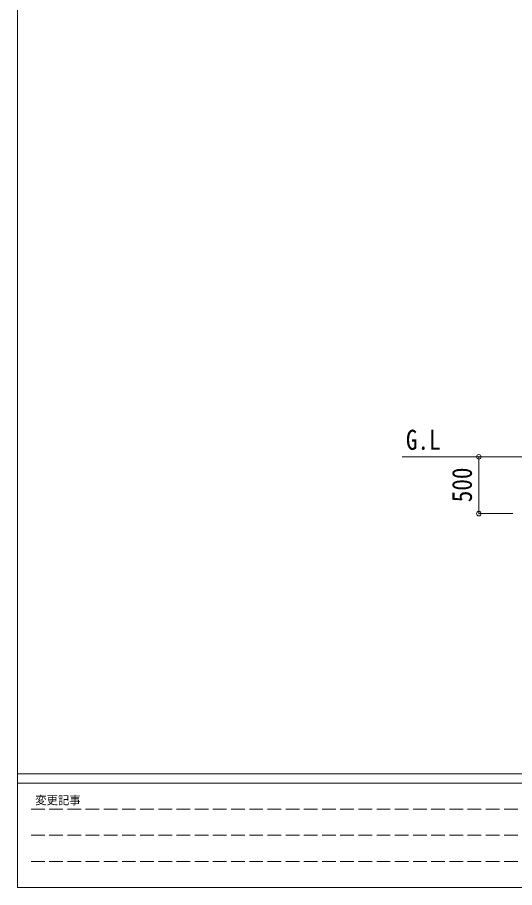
# Model space of a CAD drawing. Units: millimetres at full size, sheet at 1:40; details may follow other scales. Extents: x -11243 to 11243, y -7760 to 7760.
# Drawn here: x -11243 to -6870, y -7760 to -106 of the extents above; entities that cross this region are included whole.
import ezdxf
from ezdxf.enums import TextEntityAlignment as Align

# ---------------------------------------------------------------- set-up
doc = ezdxf.new("R2010")
doc.units = ezdxf.units.MM
doc.header["$LTSCALE"] = 40
doc.header["$PDMODE"] = 32
doc.header["$PDSIZE"] = 40
doc.linetypes.add('DASHED3', pattern=[4, 3, -1])
for name, color, linetype, lineweight in [('0-3_ELV2', 7, 'Continuous', 9), ('0-6_OTH_LINE', 6, 'Continuous', 9), ('F-0_240', 7, 'Continuous', 9)]:
    doc.layers.add(name, color=color, linetype=linetype, lineweight=lineweight)
doc.styles.add('ＭＳ ゴシック', font='')
doc.styles.get('ＭＳ ゴシック').set_extended_font_data('MS Gothic')

msp = doc.modelspace()

# ---------------------------------------------------------------- linework, layer by layer
at = {"layer": '0-3_ELV2'}
msp.add_line((-6496.83, -3970.45), (-7857.94, -3970.45), dxfattribs=at)
at = {"layer": '0-3_ELV2', "color": 6}
for p, q in [((-7184.33, -3970.45), (-6885.33, -3970.45)), ((-7184.33, -4470.45), (-6885.33, -4470.45))]:
    msp.add_line(p, q, dxfattribs=at)
for p in [(-7184.33, -3970.45), (-7184.33, -4470.45)]:
    msp.add_point(p, dxfattribs=at)
at = {"layer": '0-6_OTH_LINE'}
msp.add_line((-7184.33, -4470.45), (-7184.33, -3970.45), dxfattribs=at)
at = {"layer": 'F-0_240', "color": 5}
for p, q in [((-11242.74, 7760), (-11242.74, -7760)), ((-11242.74, -6760), (10677.26, -6760)), ((-11242.74, -6840), (7121.58, -6840)), ((-11242.74, -7760), (10677.26, -7760))]:
    msp.add_line(p, q, dxfattribs=at)
at = {"layer": 'F-0_240', "color": 4, "linetype": 'DASHED3'}
for p, q in [((-11122.75, -7070), (-4718.42, -7070)), ((-11122.75, -7300), (-4718.42, -7300)), ((-11122.75, -7530), (-4718.42, -7530))]:
    msp.add_line(p, q, dxfattribs=at)

# ---------------------------------------------------------------- texts
at = {"layer": '0-3_ELV2', "style": 'ＭＳ ゴシック', "width": 0.85}
msp.add_text('G.L', height=176, dxfattribs=at).set_placement((-7825.82, -3961.59), align=Align.BOTTOM_LEFT)
msp.add_text('500', height=176, rotation=90, dxfattribs=at).set_placement((-7192.33, -4370.45), align=Align.BOTTOM_LEFT)
at = {"layer": 'F-0_240', "style": 'ＭＳ ゴシック'}
msp.add_text('変更記事', height=73.31, dxfattribs=at).set_placement((-11086.44, -7050), align=Align.BOTTOM_LEFT)

doc.saveas('drawing.dxf')
